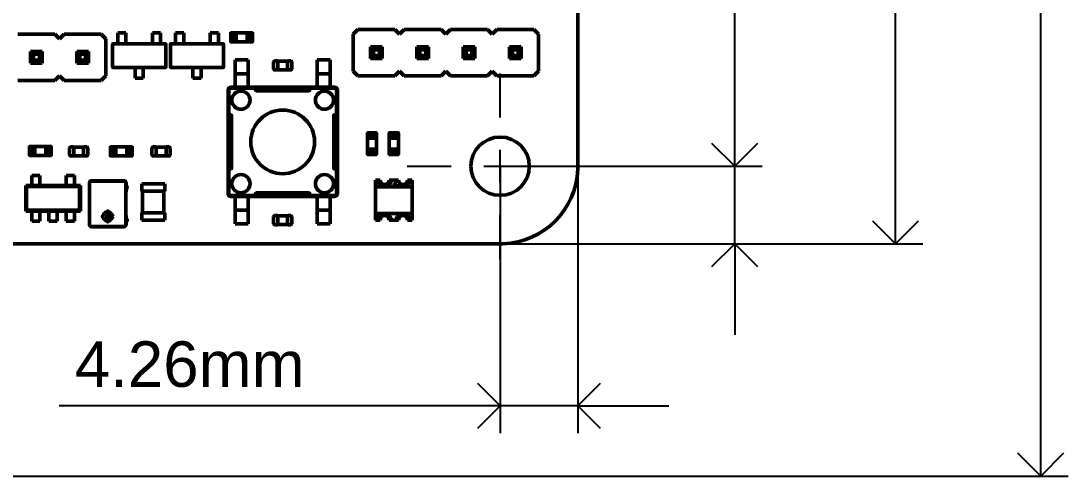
# Model space of a CAD drawing. Header units: millimetres. Extents: x 22 to 202, y 169 to 282.
# Drawn here: x 144.1 to 201.6, y 178.6 to 203.6 of the extents above; entities that cross this region are included whole.
import ezdxf

# ---------------------------------------------------------------- set-up
doc = ezdxf.new("R2010")
doc.units = ezdxf.units.MM
doc.header["$LTSCALE"] = 0.75
doc.linetypes.add('CENTER2', pattern=[28.575, 19.05, -3.175, 3.175, -3.175])
for name, color, linetype, lineweight in [('FD_Dimensions', 7, 'Continuous', 25), ('Smart Centers', 7, 'CENTER2', 25), ('Visible', 7, 'Continuous', 50)]:
    doc.layers.add(name, color=color, linetype=linetype, lineweight=lineweight)
doc.styles.get("Standard").update_dxf_attribs({"font": 'arial.ttf'})
doc.dimstyles.new('Dim-ISO-25', dxfattribs={"dimtxt": 2.5, "dimasz": 2.5, "dimexe": 1.5, "dimexo": 0, "dimgap": 1, "dimtad": 1, "dimzin": 4, "dimdsep": 46, "dimtxsty": 'Standard', "dimblk": 'OPEN90', "dimcen": 0, "dimazin": 1, "dimtp": 0.1, "dimtm": 0.1, "dimtfac": 0.72, "dimtmove": 0, "dimatfit": 3, "dimfxl": 1, "dimtzin": 4, "dimarcsym": 0})

# ---------------------------------------------------------------- blocks, each defined once
blk = doc.blocks.new('_Open90')
at = {"color": 0, "linetype": 'ByBlock', "lineweight": -2}
for p, q in [((-0.5, 0.5), (0, 0)), ((0, 0), (-1, 0)), ((0, 0), (-0.5, -0.5))]:
    blk.add_line(p, q, dxfattribs=at)
blk = doc.blocks.new('*D26')
at = {"layer": 'Defpoints', "color": 0, "transparency": 16777216}
for p in [(170.550528, 263.135658), (192.083851, 263.135658), (170.532774, 191.385202)]:
    blk.add_point(p, dxfattribs=at)
at = {"layer": 'FD_Dimensions', "color": 0, "lineweight": -2, "transparency": 16777216}
for p, q in [((170.550528, 263.135658), (193.583851, 263.135658)), ((192.083851, 193.885202), (192.083851, 260.635658)), ((170.532774, 191.385202), (193.583851, 191.385202))]:
    blk.add_line(p, q, dxfattribs=at)
at = {"layer": 'FD_Dimensions', "color": 0, "lineweight": -2, "transparency": 16777216, "xscale": 2.5, "yscale": 2.5, "zscale": 2.5}
for p, rotation in [((192.083851, 263.135658), 90), ((192.083851, 191.385202), 270)]:
    blk.add_blockref('_Open90', p, dxfattribs=dict(at, rotation=rotation))
at = {"layer": 'FD_Dimensions', "color": 0, "transparency": 16777216, "insert": (189.806584, 227.099634), "char_height": 2.5, "attachment_point": 5, "rotation": 90}
blk.add_mtext('71.75mm', dxfattribs=at)
blk = doc.blocks.new('*D28')
at = {"layer": 'Defpoints', "color": 0, "transparency": 16777216}
for p in [(170.550528, 263.135658), (200.052214, 263.135658), (124.449775, 178.627866)]:
    blk.add_point(p, dxfattribs=at)
at = {"layer": 'FD_Dimensions', "color": 0, "lineweight": -2, "transparency": 16777216}
for p, q in [((170.550528, 263.135658), (201.552214, 263.135658)), ((200.052214, 181.127866), (200.052214, 260.635658)), ((124.449775, 178.627866), (201.552214, 178.627866))]:
    blk.add_line(p, q, dxfattribs=at)
at = {"layer": 'FD_Dimensions', "color": 0, "lineweight": -2, "transparency": 16777216, "xscale": 2.5, "yscale": 2.5, "zscale": 2.5}
for p, rotation in [((200.052214, 263.135658), 90), ((200.052214, 178.627866), 270)]:
    blk.add_blockref('_Open90', p, dxfattribs=dict(at, rotation=rotation))
at = {"layer": 'FD_Dimensions', "color": 0, "transparency": 16777216, "insert": (197.774947, 227.099634), "char_height": 2.5, "attachment_point": 5, "rotation": 90}
blk.add_mtext('84.51mm', dxfattribs=at)
blk = doc.blocks.new('*D33')
at = {"layer": 'Defpoints', "color": 0, "transparency": 16777216}
for p in [(170.385575, 195.649466), (174.649132, 195.483801), (174.649132, 182.484047)]:
    blk.add_point(p, dxfattribs=at)
at = {"layer": 'FD_Dimensions', "color": 0, "lineweight": -2, "transparency": 16777216}
for p, q in [((170.385575, 195.649466), (170.385575, 180.984047)), ((174.649132, 195.483801), (174.649132, 180.984047)), ((167.885575, 182.484047), (146.179849, 182.484047)), ((174.649132, 182.484047), (170.385575, 182.484047)), ((177.149132, 182.484047), (179.649132, 182.484047))]:
    blk.add_line(p, q, dxfattribs=at)
at = {"layer": 'FD_Dimensions', "color": 0, "lineweight": -2, "transparency": 16777216, "xscale": 2.5, "yscale": 2.5, "zscale": 2.5}
blk.add_blockref('_Open90', (170.385575, 182.484047), dxfattribs=at)
at = {"layer": 'FD_Dimensions', "color": 0, "lineweight": -2, "transparency": 16777216, "xscale": 2.5, "yscale": 2.5, "zscale": 2.5, "rotation": 180}
blk.add_blockref('_Open90', (174.649132, 182.484047), dxfattribs=at)
at = {"layer": 'FD_Dimensions', "color": 0, "transparency": 16777216, "insert": (153.348902, 184.761314), "char_height": 2.5, "attachment_point": 5}
blk.add_mtext('4.26mm', dxfattribs=at)
blk = doc.blocks.new('*D34')
at = {"layer": 'Defpoints', "color": 0, "transparency": 16777216}
for p in [(170.385575, 195.649466), (170.532774, 191.385202), (183.258799, 191.385202)]:
    blk.add_point(p, dxfattribs=at)
at = {"layer": 'FD_Dimensions', "color": 0, "lineweight": -2, "transparency": 16777216}
for p, q in [((183.258799, 198.149466), (183.258799, 219.855192)), ((170.385575, 195.649466), (184.758799, 195.649466)), ((183.258799, 191.385202), (183.258799, 195.649466)), ((170.532774, 191.385202), (184.758799, 191.385202)), ((183.258799, 188.885202), (183.258799, 186.385202))]:
    blk.add_line(p, q, dxfattribs=at)
at = {"layer": 'FD_Dimensions', "color": 0, "lineweight": -2, "transparency": 16777216, "xscale": 2.5, "yscale": 2.5, "zscale": 2.5}
for p, rotation in [((183.258799, 195.649466), 270), ((183.258799, 191.385202), 90)]:
    blk.add_blockref('_Open90', p, dxfattribs=dict(at, rotation=rotation))
at = {"layer": 'FD_Dimensions', "color": 0, "transparency": 16777216, "insert": (180.981532, 212.686139), "char_height": 2.5, "attachment_point": 5, "rotation": 90}
blk.add_mtext('4.26mm', dxfattribs=at)
blk = doc.blocks.new('*U17')
at = {"layer": 'Smart Centers', "color": 0, "ltscale": 0.75, "transparency": 16777216}
for p, q in [((0, 2.678906), (0, 5.1)), ((-5.1, 0), (-2.678906, 0)), ((2.678906, 0), (5.1, 0)), ((0, -5.1), (0, -2.678906))]:
    blk.add_line(p, q, dxfattribs=at)
at = {"layer": 'Smart Centers', "color": 0, "linetype": 'Continuous', "ltscale": 0.75, "transparency": 16777216}
for p, q in [((0, -0.892969), (0, 0.892969)), ((-0.892969, 0), (0.892969, 0))]:
    blk.add_line(p, q, dxfattribs=at)

msp = doc.modelspace()

# ---------------------------------------------------------------- linework, layer by layer
at = {"layer": 'Visible'}
for p, q in [((174.649, 243.185), (174.649, 195.484)), ((145.955, 202.905), (143.923, 202.905)), ((146.209, 202.651), (145.955, 202.905)), ((146.463, 202.905), (146.209, 202.651)), ((148.495, 202.905), (146.463, 202.905)), ((148.749, 202.651), (148.495, 202.905)), ((149.404, 202.967), (149.849, 202.967)), ((149.404, 202.689), (149.404, 202.967)), ((149.849, 202.689), (149.849, 202.967)), ((151.31, 202.689), (151.31, 202.967)), ((151.755, 202.967), (151.31, 202.967)), ((151.755, 202.689), (151.755, 202.967)), ((152.574, 202.967), (153.019, 202.967)), ((152.574, 202.689), (152.574, 202.967)), ((153.019, 202.689), (153.019, 202.967)), ((154.48, 202.689), (154.48, 202.967)), ((154.925, 202.967), (154.48, 202.967)), ((154.925, 202.689), (154.925, 202.967)), ((155.602, 202.951), (155.602, 202.493)), ((155.625, 202.971), (155.708, 202.971)), ((155.702, 202.965), (155.702, 202.479)), ((155.722, 202.971), (155.708, 202.971)), ((156.682, 202.972), (155.722, 202.972)), ((155.722, 202.971), (155.722, 202.972)), ((155.722, 202.971), (155.882, 202.971)), ((155.902, 202.952), (155.902, 202.965)), ((155.902, 202.952), (155.902, 202.492)), ((156.502, 202.965), (156.502, 202.952)), ((156.502, 202.952), (156.502, 202.492)), ((156.522, 202.971), (156.508, 202.971)), ((156.522, 202.971), (156.682, 202.971)), ((156.682, 202.972), (156.682, 202.971)), ((156.696, 202.971), (156.682, 202.971)), ((156.696, 202.971), (156.778, 202.971)), ((156.702, 202.479), (156.702, 202.965)), ((156.802, 202.493), (156.802, 202.951)), ((162.583, 203.155), (162.329, 202.901)), ((162.329, 202.901), (162.329, 200.869)), ((164.615, 203.155), (162.583, 203.155)), ((164.869, 202.901), (164.615, 203.155)), ((165.123, 203.155), (164.869, 202.901)), ((167.155, 203.155), (165.123, 203.155)), ((167.409, 202.901), (167.155, 203.155)), ((167.663, 203.155), (167.409, 202.901)), ((169.695, 203.155), (167.663, 203.155)), ((169.949, 202.901), (169.695, 203.155)), ((170.203, 203.155), (169.949, 202.901)), ((172.235, 203.155), (170.203, 203.155)), ((172.489, 202.901), (172.235, 203.155)), ((172.489, 200.869), (172.489, 202.901)), ((148.749, 200.619), (148.749, 202.651)), ((149.119, 202.355), (149.119, 201.08)), ((149.404, 202.367), (149.132, 202.367)), ((149.404, 202.689), (149.404, 202.657)), ((149.404, 202.657), (149.404, 202.581)), ((149.404, 202.429), (149.404, 202.581)), ((149.404, 202.429), (149.404, 202.364)), ((149.404, 202.364), (149.849, 202.364)), ((149.849, 202.689), (149.849, 202.657)), ((149.849, 202.657), (149.849, 202.581)), ((149.849, 202.429), (149.849, 202.581)), ((149.849, 202.429), (149.849, 202.364)), ((151.31, 202.367), (149.849, 202.367)), ((151.31, 202.689), (151.31, 202.657)), ((151.31, 202.657), (151.31, 202.581)), ((151.31, 202.429), (151.31, 202.581)), ((151.31, 202.429), (151.31, 202.364)), ((151.755, 202.364), (151.31, 202.364)), ((151.755, 202.689), (151.755, 202.657)), ((151.755, 202.657), (151.755, 202.581)), ((151.755, 202.429), (151.755, 202.581)), ((151.755, 202.429), (151.755, 202.364)), ((152.027, 202.367), (151.755, 202.367)), ((152.039, 201.08), (152.039, 202.355)), ((152.289, 202.355), (152.289, 201.08)), ((152.574, 202.367), (152.302, 202.367)), ((152.574, 202.689), (152.574, 202.657)), ((152.574, 202.657), (152.574, 202.581)), ((152.574, 202.429), (152.574, 202.581)), ((152.574, 202.429), (152.574, 202.364)), ((152.574, 202.364), (153.019, 202.364)), ((153.019, 202.689), (153.019, 202.657)), ((153.019, 202.657), (153.019, 202.581)), ((153.019, 202.429), (153.019, 202.581)), ((153.019, 202.429), (153.019, 202.364)), ((154.48, 202.367), (153.019, 202.367)), ((154.48, 202.689), (154.48, 202.657)), ((154.48, 202.657), (154.48, 202.581)), ((154.48, 202.429), (154.48, 202.581)), ((154.48, 202.429), (154.48, 202.364)), ((154.925, 202.364), (154.48, 202.364)), ((154.925, 202.689), (154.925, 202.657)), ((154.925, 202.657), (154.925, 202.581)), ((154.925, 202.429), (154.925, 202.581)), ((154.925, 202.429), (154.925, 202.364)), ((155.197, 202.367), (154.925, 202.367)), ((155.209, 201.08), (155.209, 202.355)), ((155.625, 202.473), (155.708, 202.473)), ((155.722, 202.473), (155.708, 202.473)), ((155.722, 202.472), (155.722, 202.473)), ((155.722, 202.473), (155.882, 202.473)), ((155.722, 202.472), (156.682, 202.472)), ((155.896, 202.473), (155.882, 202.473)), ((155.902, 202.479), (155.902, 202.492)), ((156.502, 202.492), (156.502, 202.479)), ((156.682, 202.473), (156.522, 202.473)), ((156.682, 202.473), (156.696, 202.473)), ((156.682, 202.473), (156.682, 202.472)), ((156.778, 202.473), (156.696, 202.473)), ((144.619, 201.955), (145.259, 201.955)), ((144.619, 201.955), (144.619, 201.315)), ((144.619, 201.955), (144.779, 201.795)), ((144.779, 201.795), (145.099, 201.795)), ((144.779, 201.795), (144.779, 201.475)), ((145.259, 201.955), (145.099, 201.795)), ((145.099, 201.795), (145.099, 201.475)), ((145.259, 201.955), (145.259, 201.315)), ((147.159, 201.955), (147.799, 201.955)), ((147.159, 201.955), (147.159, 201.315)), ((147.159, 201.955), (147.319, 201.795)), ((147.319, 201.795), (147.639, 201.795)), ((147.319, 201.795), (147.319, 201.475)), ((147.799, 201.955), (147.639, 201.795)), ((147.639, 201.795), (147.639, 201.475)), ((147.799, 201.955), (147.799, 201.315)), ((163.919, 202.205), (163.279, 202.205)), ((163.279, 201.565), (163.279, 202.205)), ((163.279, 202.205), (163.439, 202.045)), ((163.279, 201.565), (163.439, 201.725)), ((163.759, 202.045), (163.439, 202.045)), ((163.439, 201.725), (163.439, 202.045)), ((163.759, 201.725), (163.439, 201.725)), ((163.919, 202.205), (163.759, 202.045)), ((163.759, 201.725), (163.759, 202.045)), ((163.919, 201.565), (163.759, 201.725)), ((163.919, 201.565), (163.919, 202.205)), ((165.819, 201.565), (165.819, 202.205)), ((166.459, 202.205), (165.819, 202.205)), ((165.819, 202.205), (165.979, 202.045)), ((165.819, 201.565), (165.979, 201.725)), ((165.979, 201.725), (165.979, 202.045)), ((166.299, 202.045), (165.979, 202.045)), ((166.299, 201.725), (165.979, 201.725)), ((166.459, 202.205), (166.299, 202.045)), ((166.299, 201.725), (166.299, 202.045)), ((166.459, 201.565), (166.299, 201.725)), ((166.459, 201.565), (166.459, 202.205)), ((168.359, 201.565), (168.359, 202.205)), ((168.999, 202.205), (168.359, 202.205)), ((168.359, 202.205), (168.519, 202.045)), ((168.359, 201.565), (168.519, 201.725)), ((168.519, 201.725), (168.519, 202.045)), ((168.839, 202.045), (168.519, 202.045)), ((168.839, 201.725), (168.519, 201.725)), ((168.999, 202.205), (168.839, 202.045)), ((168.839, 201.725), (168.839, 202.045)), ((168.999, 201.565), (168.839, 201.725)), ((168.999, 201.565), (168.999, 202.205)), ((171.539, 202.205), (170.899, 202.205)), ((170.899, 201.565), (170.899, 202.205)), ((170.899, 202.205), (171.059, 202.045)), ((170.899, 201.565), (171.059, 201.725)), ((171.379, 202.045), (171.059, 202.045)), ((171.059, 201.725), (171.059, 202.045)), ((171.379, 201.725), (171.059, 201.725)), ((171.539, 202.205), (171.379, 202.045)), ((171.379, 201.725), (171.379, 202.045)), ((171.539, 201.565), (171.379, 201.725)), ((171.539, 201.565), (171.539, 202.205)), ((144.619, 201.315), (144.779, 201.475)), ((144.619, 201.315), (145.259, 201.315)), ((144.779, 201.475), (145.099, 201.475)), ((145.259, 201.315), (145.099, 201.475)), ((147.159, 201.315), (147.319, 201.475)), ((147.159, 201.315), (147.799, 201.315)), ((147.319, 201.475), (147.639, 201.475)), ((147.799, 201.315), (147.639, 201.475)), ((156.552, 201.485), (155.852, 201.485)), ((155.852, 200.731), (155.852, 201.485)), ((156.552, 200.731), (156.552, 201.485)), ((157.952, 200.985), (157.952, 201.385)), ((158.002, 201.435), (158.145, 201.435)), ((158.182, 201.425), (158.182, 201.385)), ((158.182, 201.425), (158.722, 201.425)), ((158.182, 200.985), (158.182, 201.385)), ((158.722, 201.425), (158.722, 201.385)), ((158.722, 200.985), (158.722, 201.385)), ((158.758, 201.435), (158.902, 201.435)), ((158.952, 200.985), (158.952, 201.385)), ((160.352, 201.485), (161.052, 201.485)), ((160.352, 200.731), (160.352, 201.485)), ((161.052, 200.731), (161.052, 201.485)), ((163.919, 201.565), (163.279, 201.565)), ((166.459, 201.565), (165.819, 201.565)), ((168.999, 201.565), (168.359, 201.565)), ((171.539, 201.565), (170.899, 201.565)), ((145.955, 200.365), (146.209, 200.619)), ((146.209, 200.619), (146.463, 200.365)), ((148.495, 200.365), (148.749, 200.619)), ((149.132, 201.067), (150.357, 201.067)), ((150.357, 201.07), (150.802, 201.07)), ((150.357, 201.006), (150.357, 201.07)), ((150.357, 201.006), (150.357, 200.853)), ((150.357, 200.777), (150.357, 200.853)), ((150.357, 200.745), (150.357, 200.777)), ((150.357, 200.745), (150.357, 200.491)), ((150.802, 201.006), (150.802, 201.07)), ((150.802, 201.067), (152.027, 201.067)), ((150.802, 201.006), (150.802, 200.853)), ((150.802, 200.777), (150.802, 200.853)), ((150.802, 200.745), (150.802, 200.777)), ((150.802, 200.745), (150.802, 200.491)), ((152.302, 201.067), (153.527, 201.067)), ((153.527, 201.07), (153.972, 201.07)), ((153.527, 201.006), (153.527, 201.07)), ((153.527, 201.006), (153.527, 200.853)), ((153.527, 200.777), (153.527, 200.853)), ((153.527, 200.745), (153.527, 200.777)), ((153.527, 200.745), (153.527, 200.491)), ((153.972, 201.006), (153.972, 201.07)), ((153.972, 201.067), (155.197, 201.067)), ((153.972, 201.006), (153.972, 200.853)), ((153.972, 200.777), (153.972, 200.853)), ((153.972, 200.745), (153.972, 200.777)), ((153.972, 200.745), (153.972, 200.491)), ((156.552, 200.731), (155.852, 200.731)), ((155.852, 200.596), (155.852, 200.731)), ((155.852, 200.596), (155.852, 200.203)), ((156.552, 200.596), (156.552, 200.731)), ((156.552, 200.596), (156.552, 200.203)), ((158.002, 200.935), (158.145, 200.935)), ((158.182, 200.985), (158.182, 200.945)), ((158.182, 200.945), (158.722, 200.945)), ((158.722, 200.985), (158.722, 200.945)), ((158.758, 200.935), (158.902, 200.935)), ((160.352, 200.731), (161.052, 200.731)), ((160.352, 200.596), (160.352, 200.731)), ((160.352, 200.596), (160.352, 200.203)), ((161.052, 200.596), (161.052, 200.731)), ((161.052, 200.596), (161.052, 200.203)), ((162.329, 200.869), (162.583, 200.615)), ((162.583, 200.615), (164.615, 200.615)), ((164.615, 200.615), (164.869, 200.869)), ((164.869, 200.869), (165.123, 200.615)), ((165.123, 200.615), (167.155, 200.615)), ((167.155, 200.615), (167.409, 200.869)), ((167.409, 200.869), (167.663, 200.615)), ((167.663, 200.615), (169.695, 200.615)), ((169.695, 200.615), (169.949, 200.869)), ((169.949, 200.869), (170.203, 200.615)), ((170.203, 200.615), (172.235, 200.615)), ((172.235, 200.615), (172.489, 200.869)), ((143.923, 200.365), (145.955, 200.365)), ((146.463, 200.365), (148.495, 200.365)), ((150.357, 200.491), (150.802, 200.491)), ((153.527, 200.491), (153.972, 200.491)), ((161.302, 199.985), (155.602, 199.985)), ((155.852, 199.985), (155.852, 200.203)), ((156.552, 199.985), (156.552, 200.203)), ((160.352, 199.985), (160.352, 200.203)), ((161.052, 199.985), (161.052, 200.203)), ((155.452, 199.835), (155.452, 194.135)), ((155.502, 199.885), (155.502, 198.535)), ((156.902, 199.935), (155.552, 199.935)), ((156.952, 199.835), (156.952, 199.885)), ((159.902, 199.785), (157.002, 199.785)), ((159.952, 199.885), (159.952, 199.835)), ((161.352, 199.935), (160.002, 199.935)), ((161.402, 198.535), (161.402, 199.885)), ((161.452, 194.135), (161.452, 199.835)), ((155.552, 198.485), (155.602, 198.485)), ((155.652, 198.435), (155.652, 195.535)), ((161.252, 195.535), (161.252, 198.435)), ((161.302, 198.485), (161.352, 198.485)), ((163.102, 197.365), (163.102, 196.405)), ((163.102, 197.365), (163.103, 197.365)), ((163.103, 197.462), (163.103, 197.379)), ((163.103, 197.365), (163.103, 197.379)), ((163.103, 197.365), (163.103, 197.205)), ((163.103, 197.191), (163.103, 197.205)), ((163.595, 197.385), (163.109, 197.385)), ((163.109, 197.185), (163.122, 197.185)), ((163.582, 197.185), (163.122, 197.185)), ((163.581, 197.485), (163.123, 197.485)), ((163.582, 197.185), (163.595, 197.185)), ((163.601, 197.462), (163.601, 197.379)), ((163.601, 197.365), (163.601, 197.379)), ((163.601, 197.365), (163.601, 197.205)), ((163.601, 197.365), (163.602, 197.365)), ((163.602, 196.405), (163.602, 197.365)), ((164.302, 197.365), (164.302, 196.405)), ((164.302, 197.365), (164.303, 197.365)), ((164.303, 197.379), (164.303, 197.462)), ((164.303, 197.379), (164.303, 197.365)), ((164.303, 197.205), (164.303, 197.365)), ((164.303, 197.205), (164.303, 197.191)), ((164.795, 197.385), (164.309, 197.385)), ((164.309, 197.185), (164.322, 197.185)), ((164.322, 197.185), (164.782, 197.185)), ((164.781, 197.485), (164.323, 197.485)), ((164.782, 197.185), (164.795, 197.185)), ((164.801, 197.462), (164.801, 197.379)), ((164.801, 197.365), (164.801, 197.379)), ((164.801, 197.365), (164.801, 197.205)), ((164.801, 197.365), (164.802, 197.365)), ((164.802, 196.405), (164.802, 197.365)), ((144.552, 196.714), (144.552, 196.256)), ((144.575, 196.734), (144.658, 196.734)), ((144.652, 196.728), (144.652, 196.242)), ((144.672, 196.734), (144.658, 196.734)), ((145.632, 196.735), (144.672, 196.735)), ((144.672, 196.734), (144.672, 196.735)), ((144.672, 196.734), (144.832, 196.734)), ((144.852, 196.715), (144.852, 196.728)), ((144.852, 196.715), (144.852, 196.255)), ((145.452, 196.728), (145.452, 196.715)), ((145.452, 196.715), (145.452, 196.255)), ((145.472, 196.734), (145.458, 196.734)), ((145.472, 196.734), (145.632, 196.734)), ((145.632, 196.735), (145.632, 196.734)), ((145.646, 196.734), (145.632, 196.734)), ((145.646, 196.734), (145.728, 196.734)), ((145.652, 196.242), (145.652, 196.728)), ((145.752, 196.256), (145.752, 196.714)), ((146.757, 196.261), (146.757, 196.661)), ((146.807, 196.711), (146.951, 196.711)), ((146.987, 196.701), (146.987, 196.661)), ((146.987, 196.701), (147.527, 196.701)), ((146.987, 196.261), (146.987, 196.661)), ((147.527, 196.701), (147.527, 196.661)), ((147.527, 196.261), (147.527, 196.661)), ((147.564, 196.711), (147.707, 196.711)), ((147.757, 196.261), (147.757, 196.661)), ((148.994, 196.69), (148.994, 196.232)), ((149.018, 196.71), (149.1, 196.71)), ((149.094, 196.704), (149.094, 196.218)), ((149.114, 196.71), (149.1, 196.71)), ((150.074, 196.711), (149.114, 196.711)), ((149.114, 196.71), (149.114, 196.711)), ((149.114, 196.71), (149.274, 196.71)), ((149.294, 196.691), (149.294, 196.704)), ((149.294, 196.691), (149.294, 196.231)), ((149.894, 196.704), (149.894, 196.691)), ((149.894, 196.691), (149.894, 196.231)), ((149.914, 196.71), (149.9, 196.71)), ((149.914, 196.71), (150.074, 196.71)), ((150.074, 196.711), (150.074, 196.71)), ((150.088, 196.71), (150.074, 196.71)), ((150.088, 196.71), (150.17, 196.71)), ((150.094, 196.218), (150.094, 196.704)), ((150.194, 196.232), (150.194, 196.69)), ((151.279, 196.661), (151.279, 196.261)), ((151.472, 196.711), (151.329, 196.711)), ((152.049, 196.701), (151.509, 196.701)), ((151.509, 196.661), (151.509, 196.701)), ((151.509, 196.661), (151.509, 196.261)), ((152.049, 196.661), (152.049, 196.701)), ((152.049, 196.661), (152.049, 196.261)), ((152.229, 196.711), (152.085, 196.711)), ((152.279, 196.661), (152.279, 196.261)), ((163.103, 196.405), (163.103, 196.565)), ((163.122, 196.585), (163.109, 196.585)), ((163.582, 196.585), (163.122, 196.585)), ((163.595, 196.585), (163.582, 196.585)), ((163.601, 196.565), (163.601, 196.579)), ((163.601, 196.565), (163.601, 196.405)), ((164.303, 196.405), (164.303, 196.565)), ((164.322, 196.585), (164.309, 196.585)), ((164.322, 196.585), (164.782, 196.585)), ((164.795, 196.585), (164.782, 196.585)), ((164.801, 196.579), (164.801, 196.565)), ((164.801, 196.405), (164.801, 196.565)), ((144.575, 196.236), (144.658, 196.236)), ((144.672, 196.236), (144.658, 196.236)), ((144.672, 196.235), (144.672, 196.236)), ((144.672, 196.236), (144.832, 196.236)), ((144.672, 196.235), (145.632, 196.235)), ((144.846, 196.236), (144.832, 196.236)), ((144.852, 196.242), (144.852, 196.255)), ((145.452, 196.255), (145.452, 196.242)), ((145.632, 196.236), (145.472, 196.236)), ((145.632, 196.236), (145.646, 196.236)), ((145.632, 196.236), (145.632, 196.235)), ((145.728, 196.236), (145.646, 196.236)), ((146.807, 196.211), (146.951, 196.211)), ((146.987, 196.261), (146.987, 196.221)), ((146.987, 196.221), (147.527, 196.221)), ((147.527, 196.261), (147.527, 196.221)), ((147.564, 196.211), (147.707, 196.211)), ((149.018, 196.212), (149.1, 196.212)), ((149.114, 196.212), (149.1, 196.212)), ((149.114, 196.211), (149.114, 196.212)), ((149.114, 196.212), (149.274, 196.212)), ((149.114, 196.211), (150.074, 196.211)), ((149.288, 196.212), (149.274, 196.212)), ((149.294, 196.218), (149.294, 196.231)), ((149.894, 196.231), (149.894, 196.218)), ((150.074, 196.212), (149.914, 196.212)), ((150.074, 196.212), (150.088, 196.212)), ((150.074, 196.212), (150.074, 196.211)), ((150.17, 196.212), (150.088, 196.212)), ((151.472, 196.211), (151.329, 196.211)), ((151.509, 196.221), (151.509, 196.261)), ((152.049, 196.221), (151.509, 196.221)), ((152.049, 196.221), (152.049, 196.261)), ((152.229, 196.211), (152.085, 196.211)), ((163.103, 196.405), (163.102, 196.405)), ((163.103, 196.405), (163.103, 196.391)), ((163.103, 196.309), (163.103, 196.391)), ((163.109, 196.385), (163.595, 196.385)), ((163.123, 196.285), (163.581, 196.285)), ((163.602, 196.405), (163.601, 196.405)), ((163.601, 196.391), (163.601, 196.405)), ((163.601, 196.391), (163.601, 196.309)), ((164.303, 196.405), (164.302, 196.405)), ((164.303, 196.405), (164.303, 196.391)), ((164.303, 196.309), (164.303, 196.391)), ((164.309, 196.385), (164.795, 196.385)), ((164.323, 196.285), (164.781, 196.285)), ((164.802, 196.405), (164.801, 196.405)), ((164.801, 196.405), (164.801, 196.391)), ((164.801, 196.309), (164.801, 196.391)), ((155.502, 195.435), (155.502, 194.085)), ((155.602, 195.485), (155.552, 195.485)), ((161.352, 195.485), (161.302, 195.485)), ((161.402, 194.085), (161.402, 195.435)), ((144.677, 194.912), (144.677, 195.135)), ((144.677, 195.135), (145.127, 195.135)), ((144.677, 194.863), (144.677, 194.912)), ((144.677, 194.84), (144.677, 194.863)), ((144.677, 194.84), (144.677, 194.642)), ((145.127, 194.912), (145.127, 195.135)), ((145.127, 194.912), (145.127, 194.863)), ((145.127, 194.84), (145.127, 194.863)), ((145.127, 194.642), (145.127, 194.84)), ((147.027, 195.135), (146.577, 195.135)), ((146.577, 194.912), (146.577, 195.135)), ((146.577, 194.863), (146.577, 194.912)), ((146.577, 194.84), (146.577, 194.863)), ((146.577, 194.84), (146.577, 194.642)), ((147.027, 194.912), (147.027, 195.135)), ((147.027, 194.912), (147.027, 194.863)), ((147.027, 194.84), (147.027, 194.863)), ((147.027, 194.642), (147.027, 194.84)), ((147.952, 194.845), (149.752, 194.845)), ((149.752, 194.835), (147.952, 194.835)), ((163.552, 194.885), (163.688, 194.885)), ((163.552, 194.51), (163.552, 194.885)), ((163.802, 194.885), (163.688, 194.885)), ((164.415, 194.885), (164.302, 194.885)), ((164.415, 194.885), (164.69, 194.885)), ((164.802, 194.885), (164.69, 194.885)), ((165.413, 194.885), (165.302, 194.885)), ((165.413, 194.885), (165.552, 194.885)), ((165.552, 194.885), (165.552, 194.51)), ((144.352, 194.585), (144.352, 193.185)), ((144.4, 194.537), (144.352, 194.585)), ((144.677, 194.585), (144.352, 194.585)), ((144.4, 194.537), (144.4, 193.233)), ((147.303, 194.537), (144.4, 194.537)), ((144.677, 194.585), (144.677, 194.642)), ((145.127, 194.585), (144.677, 194.585)), ((145.127, 194.585), (145.127, 194.642)), ((146.577, 194.585), (145.127, 194.585)), ((146.577, 194.585), (146.577, 194.642)), ((147.027, 194.585), (146.577, 194.585)), ((147.027, 194.585), (147.027, 194.642)), ((147.352, 194.585), (147.027, 194.585)), ((147.303, 194.537), (147.352, 194.585)), ((147.303, 193.233), (147.303, 194.537)), ((147.352, 193.185), (147.352, 194.585)), ((147.842, 194.235), (147.842, 194.735)), ((147.852, 194.235), (147.842, 194.235)), ((147.852, 194.735), (147.852, 192.435)), ((149.852, 192.435), (149.852, 194.735)), ((149.852, 194.585), (149.865, 194.585)), ((149.865, 194.385), (149.852, 194.385)), ((149.862, 194.235), (149.852, 194.235)), ((149.862, 194.735), (149.862, 194.585)), ((149.862, 194.385), (149.862, 194.235)), ((149.915, 194.435), (149.915, 194.535)), ((150.767, 194.685), (150.727, 194.685)), ((150.727, 194.685), (150.727, 194.285)), ((150.767, 194.285), (150.727, 194.285)), ((150.767, 194.685), (151.937, 194.685)), ((150.767, 194.285), (151.937, 194.285)), ((150.767, 194.285), (150.767, 193.085)), ((151.937, 194.685), (151.977, 194.685)), ((151.937, 194.285), (151.977, 194.285)), ((151.937, 194.285), (151.937, 193.085)), ((151.977, 194.685), (151.977, 194.285)), ((165.552, 194.51), (163.552, 194.51)), ((163.552, 194.51), (163.552, 193.06)), ((165.552, 193.06), (165.552, 194.51)), ((155.552, 194.035), (156.902, 194.035)), ((155.602, 193.985), (161.302, 193.985)), ((155.852, 193.985), (155.852, 193.767)), ((155.852, 193.375), (155.852, 193.767)), ((156.552, 193.985), (156.552, 193.767)), ((156.552, 193.375), (156.552, 193.767)), ((156.952, 194.085), (156.952, 194.135)), ((157.002, 194.185), (159.902, 194.185)), ((159.952, 194.135), (159.952, 194.085)), ((160.002, 194.035), (161.352, 194.035)), ((160.352, 193.985), (160.352, 193.767)), ((160.352, 193.375), (160.352, 193.767)), ((161.052, 193.985), (161.052, 193.767)), ((161.052, 193.375), (161.052, 193.767)), ((144.4, 193.233), (144.352, 193.185)), ((144.352, 193.185), (144.677, 193.185)), ((144.4, 193.233), (147.303, 193.233)), ((144.677, 193.185), (145.127, 193.185)), ((144.677, 193.185), (144.677, 193.129)), ((144.677, 193.129), (144.677, 192.93)), ((145.127, 193.185), (145.627, 193.185)), ((145.127, 193.185), (145.127, 193.129)), ((145.127, 192.93), (145.127, 193.129)), ((145.627, 193.185), (146.077, 193.185)), ((145.627, 193.185), (145.627, 193.129)), ((145.627, 193.129), (145.627, 192.93)), ((146.077, 193.185), (146.577, 193.185)), ((146.077, 193.185), (146.077, 193.129)), ((146.077, 192.93), (146.077, 193.129)), ((146.577, 193.185), (147.027, 193.185)), ((146.577, 193.185), (146.577, 193.129)), ((146.577, 193.129), (146.577, 192.93)), ((147.027, 193.185), (147.352, 193.185)), ((147.027, 193.185), (147.027, 193.129)), ((147.027, 192.93), (147.027, 193.129)), ((147.303, 193.233), (147.352, 193.185)), ((150.767, 193.085), (150.727, 193.085)), ((150.727, 193.085), (150.727, 192.685)), ((150.767, 193.085), (151.937, 193.085)), ((151.937, 193.085), (151.977, 193.085)), ((151.977, 193.085), (151.977, 192.685)), ((155.852, 193.375), (155.852, 193.239)), ((156.552, 193.239), (155.852, 193.239)), ((155.852, 193.239), (155.852, 192.485)), ((156.552, 193.375), (156.552, 193.239)), ((156.552, 193.239), (156.552, 192.485)), ((160.352, 193.375), (160.352, 193.239)), ((160.352, 193.239), (161.052, 193.239)), ((160.352, 193.239), (160.352, 192.485)), ((161.052, 193.375), (161.052, 193.239)), ((161.052, 193.239), (161.052, 192.485)), ((144.677, 192.93), (144.677, 192.908)), ((144.677, 192.858), (144.677, 192.908)), ((144.677, 192.858), (144.677, 192.635)), ((144.677, 192.635), (145.127, 192.635)), ((145.127, 192.93), (145.127, 192.908)), ((145.127, 192.908), (145.127, 192.858)), ((145.127, 192.858), (145.127, 192.635)), ((145.627, 192.93), (145.627, 192.908)), ((145.627, 192.858), (145.627, 192.908)), ((145.627, 192.858), (145.627, 192.635)), ((146.077, 192.635), (145.627, 192.635)), ((146.077, 192.93), (146.077, 192.908)), ((146.077, 192.908), (146.077, 192.858)), ((146.077, 192.858), (146.077, 192.635)), ((146.577, 192.93), (146.577, 192.908)), ((146.577, 192.858), (146.577, 192.908)), ((146.577, 192.858), (146.577, 192.635)), ((147.027, 192.635), (146.577, 192.635)), ((147.027, 192.93), (147.027, 192.908)), ((147.027, 192.908), (147.027, 192.858)), ((147.027, 192.858), (147.027, 192.635)), ((147.842, 192.935), (147.852, 192.935)), ((147.842, 192.435), (147.842, 192.935)), ((149.852, 192.935), (149.862, 192.935)), ((149.852, 192.785), (149.865, 192.785)), ((149.865, 192.585), (149.852, 192.585)), ((149.862, 192.935), (149.862, 192.785)), ((149.862, 192.585), (149.862, 192.435)), ((149.915, 192.735), (149.915, 192.635)), ((150.767, 192.685), (150.727, 192.685)), ((150.767, 192.685), (151.937, 192.685)), ((151.937, 192.685), (151.977, 192.685)), ((157.952, 192.885), (157.952, 192.485)), ((158.145, 192.935), (158.002, 192.935)), ((158.722, 192.925), (158.182, 192.925)), ((158.182, 192.885), (158.182, 192.925)), ((158.182, 192.885), (158.182, 192.485)), ((158.722, 192.885), (158.722, 192.925)), ((158.722, 192.885), (158.722, 192.485)), ((158.902, 192.935), (158.758, 192.935)), ((158.952, 192.885), (158.952, 192.485)), ((163.552, 192.685), (163.552, 193.06)), ((163.552, 193.06), (165.552, 193.06)), ((163.688, 192.685), (163.552, 192.685)), ((163.688, 192.685), (163.802, 192.685)), ((164.302, 192.685), (164.415, 192.685)), ((164.69, 192.685), (164.415, 192.685)), ((164.69, 192.685), (164.802, 192.685)), ((165.302, 192.685), (165.413, 192.685)), ((165.552, 192.685), (165.413, 192.685)), ((165.552, 193.06), (165.552, 192.685)), ((147.952, 192.335), (149.752, 192.335)), ((149.752, 192.325), (147.952, 192.325)), ((156.552, 192.485), (155.852, 192.485)), ((158.145, 192.435), (158.002, 192.435)), ((158.182, 192.445), (158.182, 192.485)), ((158.722, 192.445), (158.182, 192.445)), ((158.722, 192.445), (158.722, 192.485)), ((158.902, 192.435), (158.758, 192.435)), ((160.352, 192.485), (161.052, 192.485)), ((170.533, 191.385), (126.7, 191.385))]:
    msp.add_line(p, q, dxfattribs=at)
at = {"layer": 'Visible', "extrusion": (0, 0, -1)}
for centre, radius in [((-156.159, 199.278), 0.5), ((-160.744, 199.278), 0.5), ((-158.452, 196.985), 1.75), ((-170.386, 195.649), 1.6), ((-156.159, 194.692), 0.5), ((-160.744, 194.692), 0.5)]:
    msp.add_circle(centre, radius, dxfattribs=at)
at = {"layer": 'Visible'}
for centre, radius in [((148.724, 193.103), 0.015), ((148.852, 193.14), 0.05), ((148.976, 193.101), 0.015), ((148.602, 192.89), 0.05), ((148.637, 192.766), 0.015), ((148.639, 193.018), 0.015), ((148.727, 193.015), 0.03), ((148.729, 192.768), 0.03), ((148.722, 192.681), 0.015), ((148.852, 192.89), 0.05), ((148.852, 192.64), 0.05), ((148.974, 193.018), 0.03), ((148.977, 192.771), 0.03), ((148.974, 192.679), 0.015), ((149.059, 192.764), 0.015), ((149.061, 193.016), 0.015), ((149.102, 192.89), 0.05)]:
    msp.add_circle(centre, radius, dxfattribs=at)
for centre, radius, start, end in [((155.708, 202.965), 0.006, 90, 180), ((156.696, 202.965), 0.006, 0, 90), ((155.896, 202.479), 0.006, 270, 360), ((156.696, 202.479), 0.006, 270, 0), ((158.002, 200.985), 0.05, 180, 270), ((158.145, 200.985), 0.05, 270, 285.93747), ((158.758, 200.985), 0.05, 254.06253, 270), ((158.902, 200.985), 0.05, 270, 0), ((155.602, 199.835), 0.15, 90, 180), ((161.302, 199.835), 0.15, 0, 90), ((155.552, 199.885), 0.05, 90, 180), ((156.902, 199.885), 0.05, 0, 90), ((160.002, 199.885), 0.05, 90, 180), ((161.352, 199.885), 0.05, 0, 90), ((155.552, 198.535), 0.05, 180, 270), ((161.352, 198.535), 0.05, 270, 0), ((163.109, 197.191), 0.006, 180, 270), ((163.595, 197.379), 0.006, 0, 90), ((164.309, 197.379), 0.006, 90, 180), ((164.795, 197.379), 0.006, 0, 90), ((144.658, 196.728), 0.006, 90, 180), ((145.646, 196.728), 0.006, 0, 90), ((149.1, 196.704), 0.006, 90, 180), ((150.088, 196.704), 0.006, 0, 90), ((151.329, 196.661), 0.05, 90, 180), ((151.472, 196.661), 0.05, 74.06253, 90), ((152.085, 196.661), 0.05, 90, 105.93747), ((152.229, 196.661), 0.05, 0, 90), ((164.795, 196.579), 0.006, 0, 90), ((144.846, 196.242), 0.006, 270, 360), ((145.646, 196.242), 0.006, 270, 0), ((146.807, 196.261), 0.05, 180, 270), ((146.951, 196.261), 0.05, 270, 285.93747), ((147.564, 196.261), 0.05, 254.06253, 270), ((147.707, 196.261), 0.05, 270, 0), ((149.288, 196.218), 0.006, 270, 360), ((150.088, 196.218), 0.006, 270, 0), ((163.109, 196.391), 0.006, 180, 270), ((163.595, 196.391), 0.006, 270, 0), ((164.309, 196.391), 0.006, 180, 270), ((155.552, 195.435), 0.05, 90, 180), ((161.352, 195.435), 0.05, 0, 90), ((147.952, 194.735), 0.1, 90, 180), ((149.752, 194.735), 0.1, 0, 90), ((165.052, 194.885), 0.361, 237.6428, 0), ((155.602, 194.135), 0.15, 180, 270), ((155.552, 194.085), 0.05, 180, 270), ((156.902, 194.085), 0.05, 270, 0), ((160.002, 194.085), 0.05, 180, 270), ((161.302, 194.135), 0.15, 270, 0), ((161.352, 194.085), 0.05, 270, 0), ((158.002, 192.885), 0.05, 90, 180), ((158.145, 192.885), 0.05, 74.06253, 90), ((158.758, 192.885), 0.05, 90, 105.93747), ((158.902, 192.885), 0.05, 0, 90), ((164.052, 192.685), 0.364, 175.45256, 180), ((164.052, 192.685), 0.364, 0, 109.46392), ((147.952, 192.435), 0.1, 180, 270), ((149.752, 192.435), 0.1, 270, 0)]:
    msp.add_arc(centre, radius, start, end, dxfattribs=at)
at = {"layer": 'Visible', "extrusion": (0, 0, -1)}
for centre, radius, start, end in [((-155.896, 202.965), 0.006, 90.72865, 180), ((-156.508, 202.965), 0.006, 360, 90), ((-155.708, 202.479), 0.006, 270, 0), ((-156.508, 202.479), 0.006, 270.72865, 0), ((-158.002, 201.385), 0.05, 0, 90), ((-158.145, 201.385), 0.05, 90, 105.93747), ((-158.758, 201.385), 0.05, 74.06253, 90), ((-158.902, 201.385), 0.05, 90, 180), ((-157.002, 199.835), 0.05, 270, 0), ((-159.902, 199.835), 0.05, 180, 270), ((-155.602, 198.435), 0.05, 90, 180), ((-161.302, 198.435), 0.05, 0, 90), ((-163.109, 197.379), 0.006, 0, 90), ((-163.595, 197.191), 0.006, 180.72865, 270), ((-164.309, 197.191), 0.006, 270, 0), ((-164.795, 197.191), 0.006, 180.72865, 270), ((-144.846, 196.728), 0.006, 90.72865, 180), ((-145.458, 196.728), 0.006, 360, 90), ((-146.807, 196.661), 0.05, 0, 90), ((-146.951, 196.661), 0.05, 90, 105.93747), ((-147.564, 196.661), 0.05, 74.06253, 90), ((-147.707, 196.661), 0.05, 90, 180), ((-149.288, 196.704), 0.006, 90.72865, 180), ((-149.9, 196.704), 0.006, 360, 90), ((-163.109, 196.579), 0.006, 0.72865, 90), ((-163.595, 196.579), 0.006, 90, 180), ((-164.309, 196.579), 0.006, 0.72865, 90), ((-144.658, 196.242), 0.006, 270, 0), ((-145.458, 196.242), 0.006, 270.72865, 0), ((-149.1, 196.218), 0.006, 270, 0), ((-149.9, 196.218), 0.006, 270.72865, 0), ((-151.329, 196.261), 0.05, 270, 0), ((-151.472, 196.261), 0.05, 254.06253, 270), ((-152.085, 196.261), 0.05, 270, 285.93747), ((-152.229, 196.261), 0.05, 180, 270), ((-164.795, 196.391), 0.006, 180, 270), ((-155.602, 195.535), 0.05, 180, 270), ((-161.302, 195.535), 0.05, 270, 0), ((-170.386, 195.649), 4.267, 182.22444, 268.02328), ((-147.952, 194.735), 0.11, 0, 90), ((-149.752, 194.735), 0.11, 90, 180), ((-164.052, 194.885), 0.364, 293.83848, 0), ((-164.052, 194.885), 0.25, 180, 0), ((-164.052, 194.885), 0.364, 180, 229.57685), ((-165.052, 194.885), 0.25, 180, 0), ((-149.865, 194.535), 0.05, 90, 180), ((-149.865, 194.435), 0.05, 180, 270), ((-157.002, 194.135), 0.05, 0, 90), ((-159.902, 194.135), 0.05, 90, 180), ((-149.865, 192.735), 0.05, 90, 180), ((-149.865, 192.635), 0.05, 180, 270), ((-164.052, 192.685), 0.25, 0, 180), ((-165.052, 192.685), 0.361, 0, 30.33438), ((-165.052, 192.685), 0.25, 0, 180), ((-165.052, 192.685), 0.361, 103.25644, 180), ((-147.952, 192.435), 0.11, 270, 0), ((-149.752, 192.435), 0.11, 180, 270), ((-158.002, 192.485), 0.05, 270, 0), ((-158.145, 192.485), 0.05, 254.06253, 270), ((-158.758, 192.485), 0.05, 270, 285.93747), ((-158.902, 192.485), 0.05, 180, 270)]:
    msp.add_arc(centre, radius, start, end, dxfattribs=at)
at = {"layer": 'Visible'}
for centre, major_axis, ratio, start_param, end_param in [((155.625, 202.952), (0.0234, 0.0008), 0.843489, 1.527429, 3.112906), ((156.778, 202.952), (-0.0234, 0.0008), 0.843482, 3.170174, 4.755603), ((155.625, 202.493), (-0.0234, 0.0008), 0.843482, 0.028581, 1.614011), ((156.778, 202.493), (0.0234, 0.0008), 0.843488, 4.669024, 6.254499), ((163.122, 197.462), (0.0008, 0.0234), 0.843482, 0.028581, 1.614011), ((163.581, 197.462), (-0.0008, 0.0234), 0.843489, 4.669021, 6.254498), ((164.322, 197.462), (0.0008, 0.0234), 0.843482, 0.028581, 1.614011), ((164.781, 197.462), (-0.0008, 0.0234), 0.843488, 4.669024, 6.254499), ((144.575, 196.715), (0.0234, 0.0008), 0.843489, 1.527429, 3.112906), ((145.728, 196.715), (-0.0234, 0.0008), 0.843482, 3.170174, 4.755603), ((149.018, 196.691), (0.0234, 0.0008), 0.843489, 1.527429, 3.112906), ((150.171, 196.691), (-0.0234, 0.0008), 0.843482, 3.170174, 4.755603), ((144.575, 196.256), (-0.0234, 0.0008), 0.843482, 0.028581, 1.614011), ((145.728, 196.256), (0.0234, 0.0008), 0.843488, 4.669024, 6.254499), ((149.018, 196.232), (-0.0234, 0.0008), 0.843482, 0.028581, 1.614011), ((150.171, 196.232), (0.0234, 0.0008), 0.843488, 4.669024, 6.254499), ((163.122, 196.309), (-0.0008, 0.0234), 0.843488, 1.527431, 3.112907), ((163.581, 196.309), (0.0008, 0.0234), 0.843482, 3.170174, 4.755603), ((164.322, 196.309), (-0.0008, 0.0234), 0.843489, 1.527429, 3.112906), ((164.781, 196.309), (0.0008, 0.0234), 0.843482, 3.170174, 4.755603)]:
    msp.add_ellipse(centre, major_axis=major_axis, ratio=ratio, start_param=start_param, end_param=end_param, dxfattribs=at)
at = {"layer": 'Visible', "extrusion": (0, 0, -1)}
for centre, major_axis, ratio, start_param, end_param in [((149.132, 202.355), (-0.00886, 0.00886), 0.997265, 5.499157, 7.067214), ((152.027, 202.355), (0.00886, 0.00886), 0.997265, -0.784029, 0.784029), ((152.302, 202.355), (-0.00886, 0.00886), 0.997265, 5.499157, 7.067214), ((155.197, 202.355), (0.00886, 0.00886), 0.997265, -0.784029, 0.784029), ((149.132, 201.08), (0.00886, 0.00886), 0.997265, 2.357564, 3.925621), ((152.027, 201.08), (-0.00886, 0.00886), 0.997265, 2.357564, 3.925621), ((152.302, 201.08), (0.00886, 0.00886), 0.997265, 2.357564, 3.925621), ((155.197, 201.08), (-0.00886, 0.00886), 0.997265, 2.357564, 3.925621), ((164.972, 193.933), (-0.248, 0.638), 0.553914, -0.273151, 0.344187)]:
    msp.add_ellipse(centre, major_axis=major_axis, ratio=ratio, start_param=start_param, end_param=end_param, dxfattribs=at)
at = {"layer": 'Visible'}
for points, degree in [([(155.708, 202.971), (155.708, 202.971), (155.708, 202.971), (155.708, 202.971)], 3), ([(158.159, 201.433), (158.167, 201.431), (158.174, 201.428), (158.182, 201.425)], 3), ([(158.722, 201.425), (158.729, 201.428), (158.736, 201.431), (158.744, 201.433)], 3), ([(158.159, 200.937), (158.167, 200.939), (158.174, 200.942), (158.182, 200.945)], 3), ([(158.722, 200.945), (158.729, 200.942), (158.736, 200.939), (158.744, 200.937)], 3), ([(163.601, 197.379), (163.601, 197.379), (163.601, 197.379), (163.601, 197.379)], 3), ([(144.658, 196.734), (144.658, 196.734), (144.658, 196.734), (144.658, 196.734)], 3), ([(146.965, 196.709), (146.972, 196.707), (146.98, 196.704), (146.987, 196.701)], 3), ([(147.527, 196.701), (147.535, 196.704), (147.542, 196.707), (147.55, 196.709)], 3), ([(149.1, 196.71), (149.1, 196.71), (149.1, 196.71), (149.1, 196.71)], 3), ([(151.509, 196.701), (151.501, 196.704), (151.494, 196.707), (151.486, 196.709)], 3), ([(152.071, 196.709), (152.063, 196.707), (152.056, 196.704), (152.049, 196.701)], 3), ([(146.965, 196.213), (146.972, 196.215), (146.98, 196.218), (146.987, 196.221)], 3), ([(147.527, 196.221), (147.535, 196.218), (147.542, 196.215), (147.55, 196.213)], 3), ([(151.509, 196.221), (151.501, 196.218), (151.494, 196.215), (151.486, 196.213)], 3), ([(152.071, 196.213), (152.063, 196.215), (152.056, 196.218), (152.049, 196.221)], 3), ([(164.303, 196.391), (164.303, 196.391), (164.303, 196.391), (164.303, 196.391)], 3), ([(164.69, 194.885), (164.65, 194.658), (164.491, 194.51)], 2), ([(163.982, 194.51), (163.964, 194.532), (163.931, 194.542), (163.904, 194.553)], 3), ([(164.244, 194.51), (164.247, 194.566), (164.287, 194.608)], 2), ([(158.182, 192.925), (158.174, 192.928), (158.167, 192.931), (158.159, 192.933)], 3), ([(158.744, 192.933), (158.736, 192.931), (158.729, 192.928), (158.722, 192.925)], 3), ([(163.88, 193.06), (163.893, 193.039), (163.912, 193.021), (163.93, 193.028)], 3), ([(164.802, 193.06), (164.811, 192.995), (164.774, 192.925), (164.74, 192.868)], 3), ([(165.107, 193.06), (165.116, 193.047), (165.134, 193.037)], 2), ([(158.182, 192.445), (158.174, 192.442), (158.167, 192.439), (158.159, 192.437)], 3), ([(158.744, 192.437), (158.736, 192.439), (158.729, 192.442), (158.722, 192.445)], 3)]:
    msp.add_open_spline(points, degree=degree, dxfattribs=at)
for points, knots in [([(155.882, 202.971), (155.888, 202.971), (155.893, 202.971), (155.895, 202.971), (155.895, 202.971), (155.896, 202.971), (155.896, 202.971)], [0, 0, 0, 0, 0.420189, 0.420189, 0.420189, 0.5428458, 0.5428458, 0.5428458, 0.5428458]), ([(156.522, 202.473), (156.515, 202.473), (156.51, 202.473), (156.508, 202.473), (156.508, 202.473), (156.507, 202.473), (156.507, 202.473)], [0, 0, 0, 0, 0.420189, 0.420189, 0.420189, 0.5428458, 0.5428458, 0.5428458, 0.5428458]), ([(163.601, 197.205), (163.601, 197.199), (163.601, 197.194), (163.601, 197.192), (163.601, 197.192), (163.601, 197.191), (163.601, 197.191)], [0, 0, 0, 0, 0.420189, 0.420189, 0.420189, 0.5428458, 0.5428458, 0.5428458, 0.5428458]), ([(164.801, 197.205), (164.801, 197.199), (164.801, 197.194), (164.801, 197.192), (164.801, 197.192), (164.801, 197.191), (164.801, 197.191)], [0, 0, 0, 0, 0.420189, 0.420189, 0.420189, 0.5428458, 0.5428458, 0.5428458, 0.5428458]), ([(144.832, 196.734), (144.838, 196.734), (144.843, 196.734), (144.845, 196.734), (144.845, 196.734), (144.846, 196.734), (144.846, 196.734)], [0, 0, 0, 0, 0.420189, 0.420189, 0.420189, 0.5428458, 0.5428458, 0.5428458, 0.5428458]), ([(149.274, 196.71), (149.281, 196.71), (149.286, 196.71), (149.287, 196.71), (149.288, 196.71), (149.288, 196.71), (149.288, 196.71)], [0, 0, 0, 0, 0.420189, 0.420189, 0.420189, 0.5428458, 0.5428458, 0.5428458, 0.5428458]), ([(163.103, 196.565), (163.103, 196.572), (163.103, 196.577), (163.103, 196.579), (163.103, 196.579), (163.103, 196.579), (163.103, 196.579)], [0, 0, 0, 0, 0.420189, 0.420189, 0.420189, 0.5428458, 0.5428458, 0.5428458, 0.5428458]), ([(164.303, 196.565), (164.303, 196.572), (164.303, 196.577), (164.303, 196.579), (164.303, 196.579), (164.303, 196.579), (164.303, 196.579)], [0, 0, 0, 0, 0.420189, 0.420189, 0.420189, 0.5428458, 0.5428458, 0.5428458, 0.5428458]), ([(145.472, 196.236), (145.465, 196.236), (145.46, 196.236), (145.458, 196.236), (145.458, 196.236), (145.457, 196.236), (145.457, 196.236)], [0, 0, 0, 0, 0.420189, 0.420189, 0.420189, 0.5428458, 0.5428458, 0.5428458, 0.5428458]), ([(149.914, 196.212), (149.908, 196.212), (149.903, 196.212), (149.901, 196.212), (149.9, 196.212), (149.9, 196.212), (149.9, 196.212)], [0, 0, 0, 0, 0.420189, 0.420189, 0.420189, 0.5428458, 0.5428458, 0.5428458, 0.5428458]), ([(163.689, 193.06), (163.695, 193.032), (163.728, 192.908), (163.692, 192.754), (163.689, 192.714)], [0.3518484, 0.3518484, 0.3518484, 0.3518484, 0.5565089, 1, 1, 1, 1])]:
    msp.add_open_spline(points, degree=3, knots=knots, dxfattribs=at)

# ---------------------------------------------------------------- block references
at = {"layer": 'Smart Centers', "ltscale": 0.75}
msp.add_blockref('*U17', (170.386, 195.649), dxfattribs=at)

# ---------------------------------------------------------------- dimensions: what is measured, and where the dimension line sits
at = {"layer": 'FD_Dimensions'}
for base, p1, p2, angle, picture, middle in [((200.052, 263.136), (124.45, 178.628), (170.551, 263.136), 90, '*D28', (200.052, 227.1)), ((192.084, 263.136), (170.533, 191.385), (170.551, 263.136), 90, '*D26', (192.084, 227.1)), ((183.259, 191.385), (170.386, 195.649), (170.533, 191.385), 270, '*D34', (183.259, 212.686)), ((174.649, 182.484), (170.386, 195.649), (174.649, 195.484), 360, '*D33', (153.349, 182.484))]:
    dim = msp.add_linear_dim(base=base, p1=p1, p2=p2, angle=angle, dimstyle='Dim-ISO-25', override={"dimlfac": 1, "dimpost": 'mm'}, dxfattribs=at)
    dim.commit()
    dim.dimension.update_dxf_attribs({"geometry": picture, "text_midpoint": middle, "dimtype": 160})

doc.saveas('drawing.dxf')
